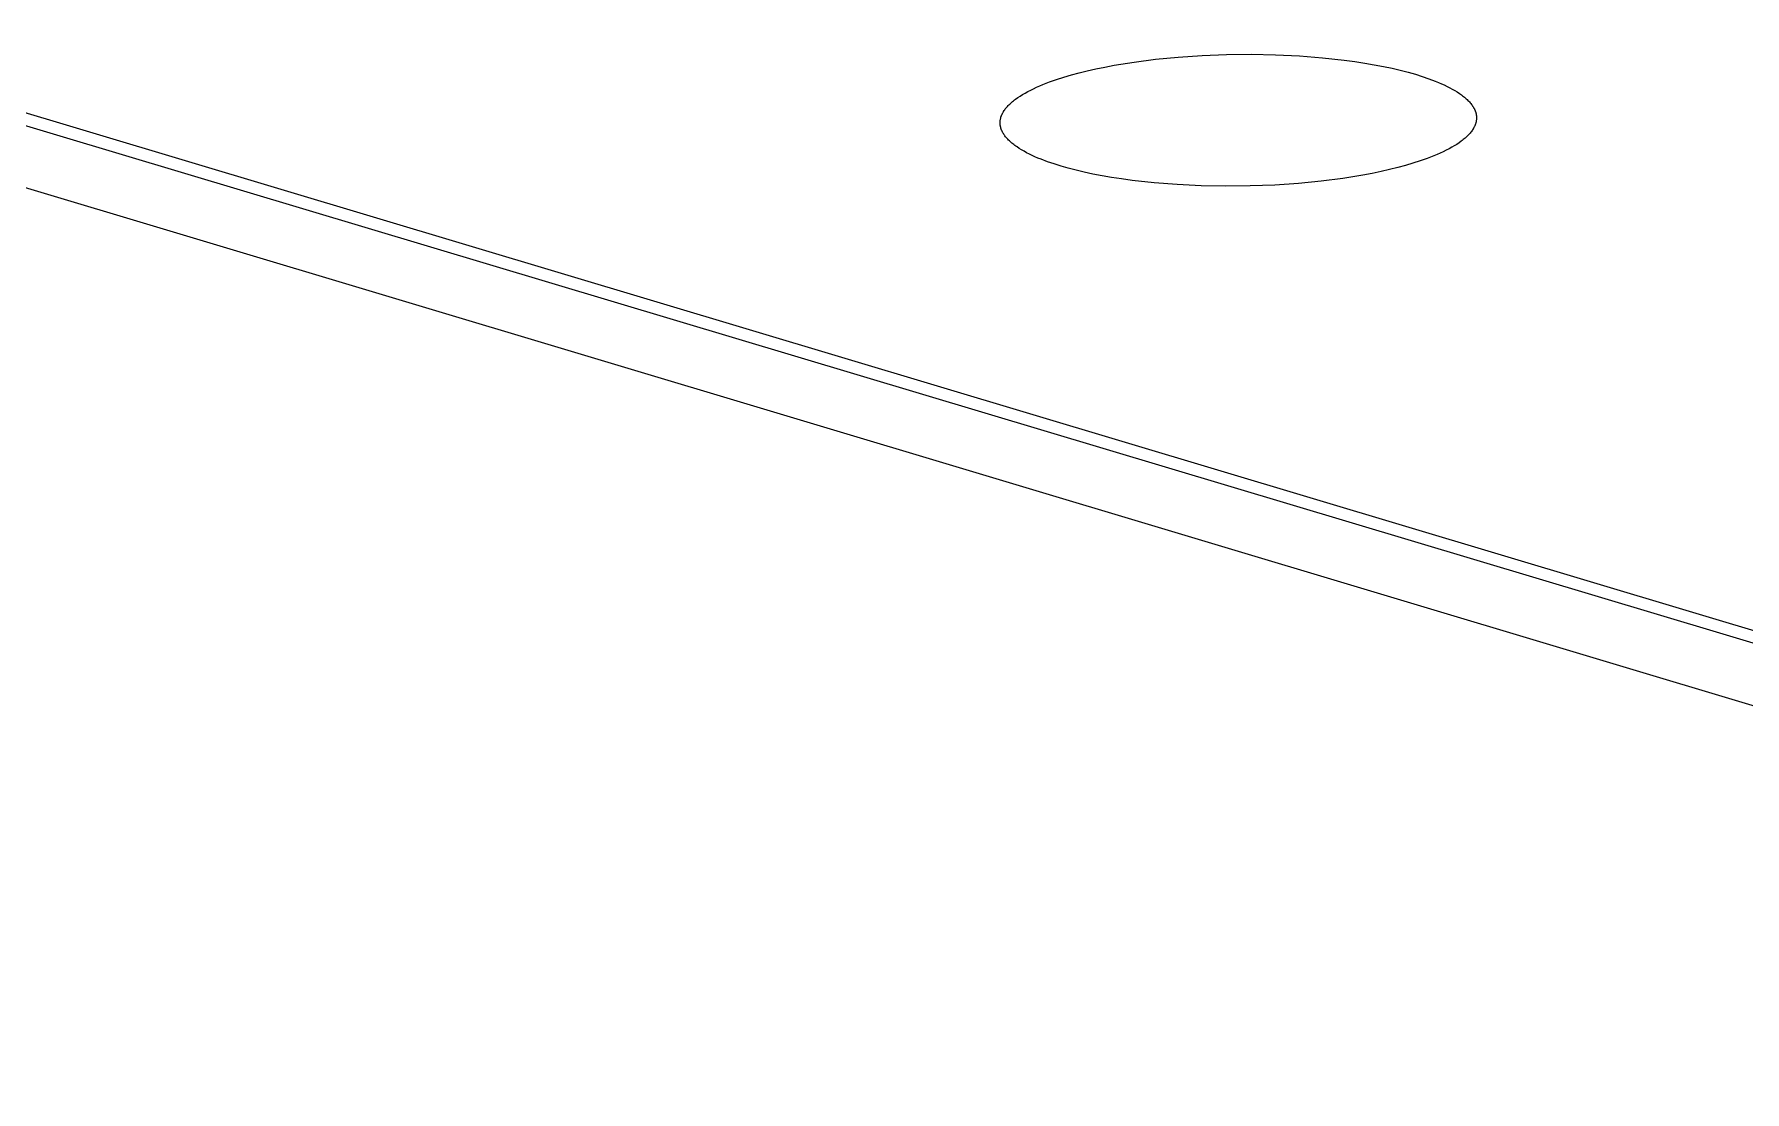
# Model space of a CAD drawing. Header units: millimetres. Extents: x -987 to 2591, y -102 to 2398.
# Drawn here: x -50.74 to -28.86, y 708.57 to 722.11 of the extents above; entities that cross this region are included whole.
import ezdxf

# ---------------------------------------------------------------- set-up
doc = ezdxf.new("R2010")
doc.units = ezdxf.units.MM
doc.header["$MEASUREMENT"] = 0
doc.layers.add('Utwórz2D linie widoczne', color=7, linetype='Continuous', true_color=0x000000)

msp = doc.modelspace()

# ---------------------------------------------------------------- linework, layer by layer
at = {"layer": 'Utwórz2D linie widoczne'}
for p, q in [((-191.254, 762.258), (-11.206, 708.249)), ((-11.03, 709.166), (-188.25, 762.254)), ((-188.303, 762.12), (-11.561, 709.164)), ((-37.27, 721.637), (-37.161, 721.661)), ((-37.161, 721.661), (-37.047, 721.685)), ((-37.047, 721.685), (-36.927, 721.708)), ((-36.927, 721.708), (-36.671, 721.749)), ((-36.671, 721.749), (-36.396, 721.784)), ((-36.396, 721.784), (-36.105, 721.813)), ((-36.105, 721.813), (-35.802, 721.833)), ((-35.802, 721.833), (-35.49, 721.845)), ((-35.49, 721.845), (-35.175, 721.848)), ((-35.175, 721.848), (-34.862, 721.843)), ((-34.862, 721.843), (-34.556, 721.828)), ((-34.556, 721.828), (-34.261, 721.805)), ((-34.261, 721.805), (-33.981, 721.774)), ((-33.981, 721.774), (-33.848, 721.756)), ((-33.848, 721.756), (-33.72, 721.736)), ((-33.72, 721.736), (-33.598, 721.715)), ((-33.598, 721.715), (-33.481, 721.693)), ((-33.481, 721.693), (-33.37, 721.669)), ((-33.37, 721.669), (-33.265, 721.644)), ((-33.265, 721.644), (-33.165, 721.619)), ((-37.957, 721.408), (-37.918, 721.426)), ((-37.918, 721.426), (-37.878, 721.444)), ((-37.878, 721.444), (-37.837, 721.461)), ((-37.837, 721.461), (-37.752, 721.494)), ((-37.752, 721.494), (-37.662, 721.526)), ((-37.662, 721.526), (-37.568, 721.556)), ((-37.568, 721.556), (-37.472, 721.584)), ((-37.472, 721.584), (-37.373, 721.611)), ((-37.373, 721.611), (-37.27, 721.637)), ((-33.165, 721.619), (-33.072, 721.592)), ((-33.072, 721.592), (-32.984, 721.565)), ((-32.984, 721.565), (-32.898, 721.536)), ((-32.898, 721.536), (-32.817, 721.505)), ((-32.817, 721.505), (-32.777, 721.489)), ((-32.777, 721.489), (-32.739, 721.472)), ((-32.739, 721.472), (-32.702, 721.456)), ((-32.702, 721.456), (-32.667, 721.438)), ((-32.667, 721.438), (-32.632, 721.421)), ((-32.632, 721.421), (-32.599, 721.403)), ((-38.272, 721.202), (-38.261, 721.212)), ((-38.261, 721.212), (-38.25, 721.223)), ((-38.25, 721.223), (-38.238, 721.233)), ((-38.238, 721.233), (-38.226, 721.243)), ((-38.226, 721.243), (-38.214, 721.253)), ((-38.214, 721.253), (-38.201, 721.264)), ((-38.201, 721.264), (-38.187, 721.274)), ((-38.187, 721.274), (-38.159, 721.294)), ((-38.159, 721.294), (-38.129, 721.314)), ((-38.129, 721.314), (-38.098, 721.333)), ((-38.098, 721.333), (-38.065, 721.352)), ((-38.065, 721.352), (-38.03, 721.371)), ((-38.03, 721.371), (-37.994, 721.39)), ((-37.994, 721.39), (-37.957, 721.408)), ((-32.599, 721.403), (-32.567, 721.385)), ((-32.567, 721.385), (-32.537, 721.366)), ((-32.537, 721.366), (-32.508, 721.347)), ((-32.508, 721.347), (-32.494, 721.338)), ((-32.494, 721.338), (-32.481, 721.328)), ((-32.481, 721.328), (-32.468, 721.318)), ((-32.468, 721.318), (-32.455, 721.309)), ((-32.455, 721.309), (-32.443, 721.299)), ((-32.443, 721.299), (-32.431, 721.289)), ((-32.431, 721.289), (-32.42, 721.279)), ((-32.42, 721.279), (-32.409, 721.269)), ((-32.409, 721.269), (-32.399, 721.259)), ((-32.399, 721.259), (-32.389, 721.249)), ((-32.389, 721.249), (-32.379, 721.238)), ((-32.379, 721.238), (-32.37, 721.228)), ((-32.37, 721.228), (-32.362, 721.218)), ((-32.362, 721.218), (-32.354, 721.207)), ((-32.354, 721.207), (-32.346, 721.197)), ((-38.385, 720.991), (-38.384, 720.997)), ((-38.385, 720.986), (-38.385, 720.991)), ((-38.385, 720.98), (-38.385, 720.986)), ((-38.384, 720.997), (-38.383, 721.002)), ((-38.383, 721.007), (-38.382, 721.013)), ((-38.383, 721.002), (-38.383, 721.007)), ((-38.382, 721.013), (-38.381, 721.018)), ((-38.381, 721.018), (-38.38, 721.024)), ((-38.38, 721.024), (-38.378, 721.029)), ((-38.378, 721.029), (-38.377, 721.035)), ((-38.377, 721.035), (-38.376, 721.04)), ((-38.376, 721.04), (-38.374, 721.046)), ((-38.374, 721.046), (-38.372, 721.051)), ((-38.372, 721.051), (-38.37, 721.057)), ((-38.37, 721.057), (-38.368, 721.062)), ((-38.368, 721.062), (-38.366, 721.068)), ((-38.366, 721.068), (-38.364, 721.073)), ((-38.364, 721.073), (-38.361, 721.078)), ((-38.361, 721.078), (-38.359, 721.084)), ((-38.359, 721.084), (-38.356, 721.089)), ((-38.356, 721.089), (-38.353, 721.095)), ((-38.353, 721.095), (-38.35, 721.1)), ((-38.35, 721.1), (-38.347, 721.106)), ((-38.347, 721.106), (-38.344, 721.111)), ((-38.344, 721.111), (-38.341, 721.116)), ((-38.341, 721.116), (-38.334, 721.127)), ((-38.334, 721.127), (-38.327, 721.138)), ((-38.327, 721.138), (-38.319, 721.149)), ((-38.319, 721.149), (-38.31, 721.159)), ((-38.31, 721.159), (-38.301, 721.17)), ((-38.301, 721.17), (-38.292, 721.181)), ((-38.292, 721.181), (-38.282, 721.191)), ((-38.282, 721.191), (-38.272, 721.202)), ((-32.346, 721.197), (-32.339, 721.186)), ((-32.339, 721.186), (-32.332, 721.176)), ((-32.332, 721.176), (-32.329, 721.17)), ((-32.329, 721.17), (-32.326, 721.165)), ((-32.326, 721.165), (-32.323, 721.16)), ((-32.323, 721.16), (-32.32, 721.155)), ((-32.32, 721.155), (-32.317, 721.149)), ((-32.317, 721.149), (-32.315, 721.144)), ((-32.315, 721.144), (-32.312, 721.139)), ((-32.312, 721.139), (-32.31, 721.133)), ((-32.31, 721.133), (-32.308, 721.128)), ((-32.308, 721.128), (-32.306, 721.122)), ((-32.306, 721.122), (-32.304, 721.117)), ((-32.304, 721.117), (-32.302, 721.112)), ((-32.302, 721.112), (-32.3, 721.106)), ((-32.3, 721.106), (-32.299, 721.101)), ((-32.299, 721.101), (-32.297, 721.095)), ((-32.297, 721.095), (-32.296, 721.09)), ((-32.296, 721.09), (-32.295, 721.085)), ((-32.295, 720.986), (-32.296, 720.981)), ((-32.295, 721.085), (-32.294, 721.079)), ((-32.294, 720.992), (-32.295, 720.986)), ((-32.294, 721.079), (-32.293, 721.074)), ((-32.293, 720.997), (-32.294, 720.992)), ((-32.293, 721.074), (-32.292, 721.068)), ((-32.292, 721.003), (-32.293, 720.997)), ((-32.292, 721.068), (-32.291, 721.063)), ((-32.291, 721.008), (-32.292, 721.003)), ((-32.291, 721.063), (-32.29, 721.057)), ((-32.29, 721.019), (-32.291, 721.014)), ((-32.291, 721.014), (-32.291, 721.008)), ((-32.29, 721.057), (-32.29, 721.052)), ((-32.29, 721.052), (-32.29, 721.047)), ((-32.29, 721.047), (-32.29, 721.041)), ((-32.29, 721.041), (-32.289, 721.036)), ((-32.289, 721.036), (-32.29, 721.03)), ((-32.29, 721.03), (-32.29, 721.025)), ((-32.29, 721.025), (-32.29, 721.019)), ((-38.385, 720.975), (-38.385, 720.98)), ((-38.385, 720.969), (-38.385, 720.975)), ((-38.385, 720.964), (-38.385, 720.969)), ((-38.385, 720.958), (-38.385, 720.964)), ((-38.385, 720.953), (-38.385, 720.958)), ((-38.384, 720.947), (-38.385, 720.953)), ((-38.383, 720.942), (-38.384, 720.947)), ((-38.383, 720.937), (-38.383, 720.942)), ((-38.382, 720.931), (-38.383, 720.937)), ((-38.381, 720.926), (-38.382, 720.931)), ((-38.379, 720.92), (-38.381, 720.926)), ((-38.378, 720.915), (-38.379, 720.92)), ((-38.377, 720.909), (-38.378, 720.915)), ((-38.375, 720.904), (-38.377, 720.909)), ((-38.374, 720.899), (-38.375, 720.904)), ((-38.372, 720.893), (-38.374, 720.899)), ((-38.37, 720.888), (-38.372, 720.893)), ((-38.368, 720.883), (-38.37, 720.888)), ((-38.366, 720.877), (-38.368, 720.883)), ((-38.363, 720.872), (-38.366, 720.877)), ((-38.361, 720.866), (-38.363, 720.872)), ((-38.359, 720.861), (-38.361, 720.866)), ((-38.356, 720.856), (-38.359, 720.861)), ((-38.353, 720.85), (-38.356, 720.856)), ((-38.35, 720.845), (-38.353, 720.85)), ((-38.347, 720.84), (-38.35, 720.845)), ((-38.344, 720.835), (-38.347, 720.84)), ((-38.337, 720.824), (-38.344, 720.835)), ((-38.33, 720.813), (-38.337, 720.824)), ((-38.323, 720.803), (-38.33, 720.813)), ((-38.315, 720.793), (-38.323, 720.803)), ((-38.306, 720.782), (-38.315, 720.793)), ((-38.297, 720.772), (-38.306, 720.782)), ((-38.288, 720.762), (-38.297, 720.772)), ((-32.446, 720.767), (-32.459, 720.757)), ((-32.434, 720.777), (-32.446, 720.767)), ((-32.423, 720.788), (-32.434, 720.777)), ((-32.412, 720.798), (-32.423, 720.788)), ((-32.401, 720.809), (-32.412, 720.798)), ((-32.391, 720.819), (-32.401, 720.809)), ((-32.381, 720.83), (-32.391, 720.819)), ((-32.372, 720.84), (-32.381, 720.83)), ((-32.363, 720.851), (-32.372, 720.84)), ((-32.355, 720.862), (-32.363, 720.851)), ((-32.347, 720.872), (-32.355, 720.862)), ((-32.339, 720.883), (-32.347, 720.872)), ((-32.333, 720.894), (-32.339, 720.883)), ((-32.329, 720.899), (-32.333, 720.894)), ((-32.326, 720.905), (-32.329, 720.899)), ((-32.323, 720.91), (-32.326, 720.905)), ((-32.32, 720.916), (-32.323, 720.91)), ((-32.318, 720.921), (-32.32, 720.916)), ((-32.315, 720.926), (-32.318, 720.921)), ((-32.313, 720.932), (-32.315, 720.926)), ((-32.31, 720.937), (-32.313, 720.932)), ((-32.308, 720.943), (-32.31, 720.937)), ((-32.306, 720.948), (-32.308, 720.943)), ((-32.304, 720.954), (-32.306, 720.948)), ((-32.302, 720.959), (-32.304, 720.954)), ((-32.3, 720.965), (-32.302, 720.959)), ((-32.299, 720.97), (-32.3, 720.965)), ((-32.297, 720.976), (-32.299, 720.97)), ((-32.296, 720.981), (-32.297, 720.976)), ((-38.278, 720.751), (-38.288, 720.762)), ((-38.267, 720.741), (-38.278, 720.751)), ((-38.257, 720.731), (-38.267, 720.741)), ((-38.245, 720.721), (-38.257, 720.731)), ((-38.234, 720.711), (-38.245, 720.721)), ((-38.222, 720.701), (-38.234, 720.711)), ((-38.209, 720.692), (-38.222, 720.701)), ((-38.196, 720.682), (-38.209, 720.692)), ((-38.183, 720.672), (-38.196, 720.682)), ((-38.169, 720.663), (-38.183, 720.672)), ((-38.141, 720.644), (-38.169, 720.663)), ((-38.11, 720.625), (-38.141, 720.644)), ((-38.079, 720.607), (-38.11, 720.625)), ((-38.046, 720.589), (-38.079, 720.607)), ((-38.011, 720.571), (-38.046, 720.589)), ((-37.976, 720.554), (-38.011, 720.571)), ((-37.939, 720.537), (-37.976, 720.554)), ((-32.834, 720.549), (-32.92, 720.516)), ((-32.793, 720.566), (-32.834, 720.549)), ((-32.753, 720.584), (-32.793, 720.566)), ((-32.715, 720.602), (-32.753, 720.584)), ((-32.677, 720.62), (-32.715, 720.602)), ((-32.641, 720.639), (-32.677, 720.62)), ((-32.607, 720.658), (-32.641, 720.639)), ((-32.574, 720.677), (-32.607, 720.658)), ((-32.543, 720.696), (-32.574, 720.677)), ((-32.513, 720.716), (-32.543, 720.696)), ((-32.485, 720.736), (-32.513, 720.716)), ((-32.472, 720.746), (-32.485, 720.736)), ((-32.459, 720.757), (-32.472, 720.746)), ((-37.901, 720.521), (-37.939, 720.537)), ((-37.861, 720.505), (-37.901, 720.521)), ((-37.78, 720.474), (-37.861, 720.505)), ((-37.695, 720.445), (-37.78, 720.474)), ((-37.606, 720.417), (-37.695, 720.445)), ((-37.513, 720.391), (-37.606, 720.417)), ((-37.414, 720.365), (-37.513, 720.391)), ((-37.309, 720.34), (-37.414, 720.365)), ((-37.197, 720.316), (-37.309, 720.34)), ((-33.51, 720.348), (-33.625, 720.324)), ((-33.401, 720.373), (-33.51, 720.348)), ((-33.298, 720.398), (-33.401, 720.373)), ((-33.199, 720.425), (-33.298, 720.398)), ((-33.103, 720.454), (-33.199, 720.425)), ((-33.009, 720.484), (-33.103, 720.454)), ((-32.92, 720.516), (-33.009, 720.484)), ((-37.08, 720.294), (-37.197, 720.316)), ((-36.958, 720.273), (-37.08, 720.294)), ((-36.83, 720.253), (-36.958, 720.273)), ((-36.696, 720.235), (-36.83, 720.253)), ((-36.416, 720.204), (-36.696, 720.235)), ((-36.121, 720.181), (-36.416, 720.204)), ((-35.813, 720.166), (-36.121, 720.181)), ((-35.5, 720.16), (-35.813, 720.166)), ((-35.184, 720.163), (-35.5, 720.16)), ((-34.872, 720.175), (-35.184, 720.163)), ((-34.568, 720.196), (-34.872, 720.175)), ((-34.276, 720.224), (-34.568, 720.196)), ((-34.001, 720.26), (-34.276, 720.224)), ((-33.745, 720.301), (-34.001, 720.26)), ((-33.625, 720.324), (-33.745, 720.301))]:
    msp.add_line(p, q, dxfattribs=at)

doc.saveas('drawing.dxf')
